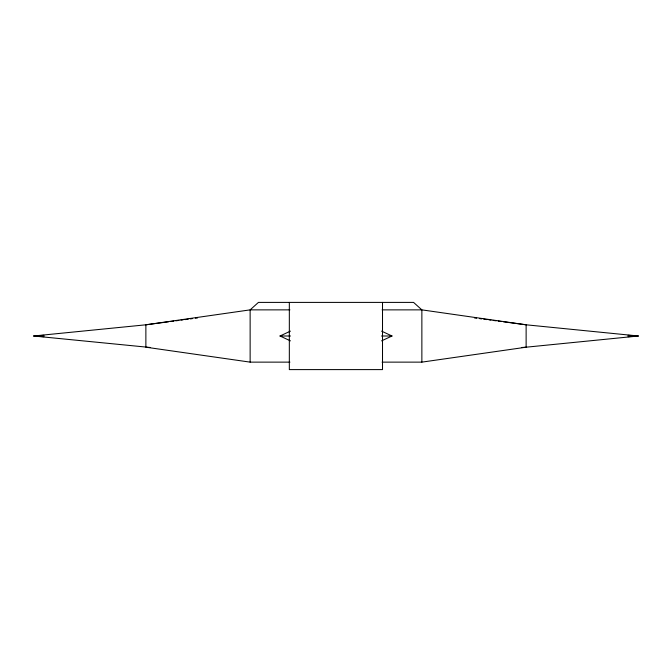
<?xml version="1.0" encoding="UTF-8"?>
<svg xmlns="http://www.w3.org/2000/svg" width="672" height="672" viewBox="0 0 672 672"><rect width="100%" height="100%" fill="white"/><g stroke="black" fill="none" stroke-linecap="round" stroke-linejoin="round"><path stroke-width="1.01" d="M290.438 340.872L279.997 336L290.438 331.128M381.562 340.872L392.003 336L381.562 331.128M382.074 362.132L421.865 362.132L526.126 347.197L638.4 336L526.126 324.803L503.404 321.787M168.596 321.787L145.874 324.803L33.6 336L150.041 347.474M170.663 321.51L173.754 321.098M175.82 320.83L178.92 320.418M180.986 320.141L183.053 319.872M185.119 319.595L188.21 319.183M190.277 318.906L192.343 318.637M195.443 318.226L197.509 317.948M43.999 335.311L33.6 336L43.999 336.689M628.001 336.689L638.4 336L628.001 335.311M521.959 347.474L526.126 347.197L526.126 324.803L421.865 309.868L382.074 309.868M289.926 309.868L250.135 309.868L145.874 324.803L145.874 347.197L250.135 362.132L289.926 362.132M279.997 336L290.489 336M381.511 336L392.003 336M474.491 317.948L476.557 318.226M479.657 318.637L481.723 318.906M483.79 319.183L486.881 319.595M488.947 319.872L491.014 320.141M493.08 320.418L496.18 320.83M498.246 321.098L501.337 321.51M421.865 362.132L421.865 309.868L413.566 302.4L258.434 302.4L250.135 309.868L250.135 362.132M382.511 302.4L382.511 369.6L289.33 369.6L289.33 302.4"/></g></svg>
